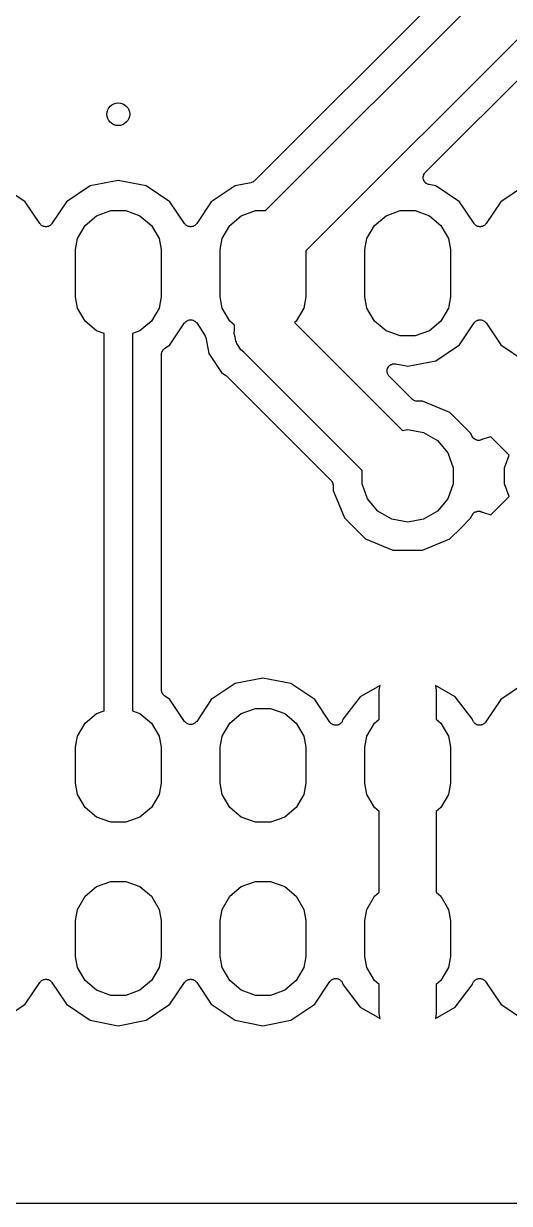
# Model space of a CAD drawing. Extents: x 106 to 188.7, y -135.7 to -88.7.
# Drawn here: x 150.74 to 159.26, y -135.71 to -115 of the extents above; entities that cross this region are included whole.
import ezdxf

# ---------------------------------------------------------------- set-up
doc = ezdxf.new("R2010")
doc.units = 0
doc.header["$MEASUREMENT"] = 0
doc.layers.add('BLACK', color=7, linetype='CONTINUOUS')

msp = doc.modelspace()

# ---------------------------------------------------------------- linework, layer by layer
at = {"layer": 'BLACK', "linetype": 'CONTINUOUS'}
for p, q in [((166.14, -106.405), (154.79, -117.756)), ((154.983, -118.28), (166.563, -106.701)), ((167.139, -107.539), (155.691, -118.987)), ((157.789, -117.608), (167.312, -108.084)), ((157.752, -117.686), (157.757, -117.669)), ((157.757, -117.669), (157.76, -117.651)), ((157.76, -117.651), (157.762, -117.648)), ((157.762, -117.648), (157.763, -117.644)), ((157.763, -117.644), (157.774, -117.629)), ((157.774, -117.629), (157.783, -117.614)), ((157.783, -117.614), (157.786, -117.611)), ((157.786, -117.611), (157.789, -117.608)), ((150.767, -118.123), (150.351, -117.845)), ((151.909, -117.845), (151.493, -118.123)), ((152.4, -117.748), (151.909, -117.845)), ((152.891, -117.845), (152.4, -117.748)), ((153.307, -118.123), (152.891, -117.845)), ((154.449, -117.845), (154.033, -118.123)), ((154.725, -117.79), (154.449, -117.845)), ((154.739, -117.785), (154.725, -117.79)), ((154.753, -117.781), (154.739, -117.785)), ((154.759, -117.777), (154.753, -117.781)), ((154.766, -117.774), (154.759, -117.777)), ((154.777, -117.764), (154.766, -117.774)), ((154.79, -117.756), (154.777, -117.764)), ((157.752, -117.69), (157.752, -117.686)), ((157.752, -117.695), (157.752, -117.69)), ((157.754, -117.712), (157.752, -117.695)), ((157.756, -117.73), (157.754, -117.712)), ((157.758, -117.734), (157.756, -117.73)), ((157.758, -117.738), (157.758, -117.734)), ((157.767, -117.754), (157.758, -117.738)), ((157.775, -117.77), (157.767, -117.754)), ((157.778, -117.773), (157.775, -117.77)), ((157.78, -117.777), (157.778, -117.773)), ((157.793, -117.789), (157.78, -117.777)), ((157.806, -117.801), (157.793, -117.789)), ((157.81, -117.803), (157.806, -117.801)), ((157.813, -117.806), (157.81, -117.803)), ((157.829, -117.812), (157.813, -117.806)), ((157.846, -117.82), (157.829, -117.812)), ((157.85, -117.82), (157.846, -117.82)), ((157.854, -117.822), (157.85, -117.82)), ((157.971, -117.845), (157.854, -117.822)), ((158.387, -118.123), (157.971, -117.845)), ((159.529, -117.845), (159.113, -118.123)), ((151.024, -118.508), (150.767, -118.123)), ((151.493, -118.123), (151.236, -118.508)), ((152.019, -118.371), (152.268, -118.28)), ((152.268, -118.28), (152.532, -118.28)), ((152.532, -118.28), (152.781, -118.371)), ((153.564, -118.508), (153.307, -118.123)), ((154.033, -118.123), (153.776, -118.508)), ((154.559, -118.371), (154.808, -118.28)), ((154.808, -118.28), (154.983, -118.28)), ((157.099, -118.371), (157.348, -118.28)), ((157.348, -118.28), (157.612, -118.28)), ((157.612, -118.28), (157.861, -118.371)), ((158.644, -118.508), (158.387, -118.123)), ((159.113, -118.123), (158.856, -118.508)), ((151.816, -118.541), (152.019, -118.371)), ((152.781, -118.371), (152.984, -118.541)), ((154.356, -118.541), (154.559, -118.371)), ((156.896, -118.541), (157.099, -118.371)), ((157.861, -118.371), (158.064, -118.541)), ((151.034, -118.518), (151.024, -118.508)), ((151.042, -118.529), (151.034, -118.518)), ((151.049, -118.534), (151.042, -118.529)), ((151.055, -118.54), (151.049, -118.534)), ((151.067, -118.546), (151.055, -118.54)), ((151.079, -118.554), (151.067, -118.546)), ((151.087, -118.556), (151.079, -118.554)), ((151.094, -118.559), (151.087, -118.556)), ((151.108, -118.561), (151.094, -118.559)), ((151.122, -118.564), (151.108, -118.561)), ((151.13, -118.563), (151.122, -118.564)), ((151.138, -118.564), (151.13, -118.563)), ((151.152, -118.561), (151.138, -118.564)), ((151.166, -118.559), (151.152, -118.561)), ((151.173, -118.556), (151.166, -118.559)), ((151.181, -118.554), (151.173, -118.556)), ((151.193, -118.546), (151.181, -118.554)), ((151.205, -118.54), (151.193, -118.546)), ((151.211, -118.534), (151.205, -118.54)), ((151.218, -118.529), (151.211, -118.534)), ((151.226, -118.518), (151.218, -118.529)), ((151.236, -118.508), (151.226, -118.518)), ((151.684, -118.77), (151.816, -118.541)), ((152.984, -118.541), (153.116, -118.77)), ((153.574, -118.518), (153.564, -118.508)), ((153.582, -118.529), (153.574, -118.518)), ((153.589, -118.534), (153.582, -118.529)), ((153.595, -118.54), (153.589, -118.534)), ((153.607, -118.546), (153.595, -118.54)), ((153.619, -118.554), (153.607, -118.546)), ((153.627, -118.556), (153.619, -118.554)), ((153.634, -118.559), (153.627, -118.556)), ((153.648, -118.561), (153.634, -118.559)), ((153.662, -118.564), (153.648, -118.561)), ((153.67, -118.563), (153.662, -118.564)), ((153.678, -118.564), (153.67, -118.563)), ((153.692, -118.561), (153.678, -118.564)), ((153.706, -118.559), (153.692, -118.561)), ((153.713, -118.556), (153.706, -118.559)), ((153.721, -118.554), (153.713, -118.556)), ((153.733, -118.546), (153.721, -118.554)), ((153.745, -118.54), (153.733, -118.546)), ((153.751, -118.534), (153.745, -118.54)), ((153.758, -118.529), (153.751, -118.534)), ((153.766, -118.518), (153.758, -118.529)), ((153.776, -118.508), (153.766, -118.518)), ((154.224, -118.77), (154.356, -118.541)), ((156.764, -118.77), (156.896, -118.541)), ((158.064, -118.541), (158.196, -118.77)), ((158.654, -118.518), (158.644, -118.508)), ((158.662, -118.529), (158.654, -118.518)), ((158.669, -118.534), (158.662, -118.529)), ((158.675, -118.54), (158.669, -118.534)), ((158.687, -118.546), (158.675, -118.54)), ((158.699, -118.554), (158.687, -118.546)), ((158.707, -118.556), (158.699, -118.554)), ((158.714, -118.559), (158.707, -118.556)), ((158.728, -118.561), (158.714, -118.559)), ((158.742, -118.564), (158.728, -118.561)), ((158.75, -118.563), (158.742, -118.564)), ((158.758, -118.564), (158.75, -118.563)), ((158.772, -118.561), (158.758, -118.564)), ((158.786, -118.559), (158.772, -118.561)), ((158.793, -118.556), (158.786, -118.559)), ((158.801, -118.554), (158.793, -118.556)), ((158.813, -118.546), (158.801, -118.554)), ((158.825, -118.54), (158.813, -118.546)), ((158.831, -118.534), (158.825, -118.54)), ((158.838, -118.529), (158.831, -118.534)), ((158.846, -118.518), (158.838, -118.529)), ((158.856, -118.508), (158.846, -118.518)), ((151.649, -118.965), (151.684, -118.77)), ((153.116, -118.77), (153.151, -118.965)), ((154.189, -118.965), (154.224, -118.77)), ((156.729, -118.965), (156.764, -118.77)), ((158.196, -118.77), (158.231, -118.965)), ((151.649, -119.795), (151.649, -118.965)), ((153.151, -118.965), (153.151, -119.795)), ((154.189, -119.795), (154.189, -118.965)), ((155.691, -118.987), (155.691, -119.795)), ((156.729, -119.795), (156.729, -118.965)), ((158.231, -118.965), (158.231, -119.795)), ((151.684, -119.99), (151.649, -119.795)), ((153.151, -119.795), (153.116, -119.99)), ((154.224, -119.99), (154.189, -119.795)), ((155.691, -119.795), (155.656, -119.99)), ((156.764, -119.99), (156.729, -119.795)), ((158.231, -119.795), (158.196, -119.99)), ((151.816, -120.219), (151.684, -119.99)), ((153.116, -119.99), (152.984, -120.219)), ((154.356, -120.219), (154.224, -119.99)), ((155.656, -119.99), (155.524, -120.219)), ((156.896, -120.219), (156.764, -119.99)), ((158.196, -119.99), (158.064, -120.219)), ((152.019, -120.389), (151.816, -120.219)), ((152.984, -120.219), (152.781, -120.389)), ((153.307, -120.637), (153.564, -120.252)), ((153.564, -120.252), (153.574, -120.242)), ((153.574, -120.242), (153.582, -120.231)), ((153.582, -120.231), (153.589, -120.226)), ((153.589, -120.226), (153.595, -120.22)), ((153.595, -120.22), (153.607, -120.214)), ((153.607, -120.214), (153.619, -120.206)), ((153.619, -120.206), (153.627, -120.204)), ((153.627, -120.204), (153.634, -120.201)), ((153.634, -120.201), (153.648, -120.199)), ((153.648, -120.199), (153.662, -120.196)), ((153.662, -120.196), (153.67, -120.197)), ((153.67, -120.197), (153.678, -120.196)), ((153.678, -120.196), (153.692, -120.199)), ((153.692, -120.199), (153.706, -120.201)), ((153.706, -120.201), (153.713, -120.204)), ((153.713, -120.204), (153.721, -120.206)), ((153.721, -120.206), (153.733, -120.214)), ((153.733, -120.214), (153.745, -120.22)), ((153.745, -120.22), (153.751, -120.226)), ((153.751, -120.226), (153.758, -120.231)), ((153.758, -120.231), (153.766, -120.242)), ((153.766, -120.242), (153.776, -120.252)), ((153.776, -120.252), (153.915, -120.461)), ((154.44, -120.289), (154.356, -120.219)), ((154.44, -120.374), (154.44, -120.289)), ((155.524, -120.219), (155.495, -120.244)), ((155.495, -120.244), (157.391, -122.139)), ((157.099, -120.389), (156.896, -120.219)), ((158.064, -120.219), (157.861, -120.389)), ((158.387, -120.637), (158.644, -120.252)), ((158.644, -120.252), (158.654, -120.242)), ((158.654, -120.242), (158.662, -120.231)), ((158.662, -120.231), (158.669, -120.226)), ((158.669, -120.226), (158.675, -120.22)), ((158.675, -120.22), (158.687, -120.214)), ((158.687, -120.214), (158.699, -120.206)), ((158.699, -120.206), (158.707, -120.204)), ((158.707, -120.204), (158.714, -120.201)), ((158.714, -120.201), (158.728, -120.199)), ((158.728, -120.199), (158.742, -120.196)), ((158.742, -120.196), (158.75, -120.197)), ((158.75, -120.197), (158.758, -120.196)), ((158.758, -120.196), (158.772, -120.199)), ((158.772, -120.199), (158.786, -120.201)), ((158.786, -120.201), (158.793, -120.204)), ((158.793, -120.204), (158.801, -120.206)), ((158.801, -120.206), (158.813, -120.214)), ((158.813, -120.214), (158.825, -120.22)), ((158.825, -120.22), (158.831, -120.226)), ((158.831, -120.226), (158.838, -120.231)), ((158.838, -120.231), (158.846, -120.242)), ((158.846, -120.242), (158.856, -120.252)), ((158.856, -120.252), (159.113, -120.637)), ((152.15, -120.437), (152.019, -120.389)), ((152.15, -127.063), (152.15, -120.437)), ((152.781, -120.389), (152.65, -120.437)), ((152.65, -120.437), (152.65, -127.063)), ((153.915, -120.461), (153.916, -120.464)), ((153.916, -120.464), (153.918, -120.466)), ((153.918, -120.466), (153.925, -120.484)), ((153.925, -120.484), (153.933, -120.501)), ((153.933, -120.501), (153.933, -120.504)), ((153.933, -120.504), (153.934, -120.507)), ((153.934, -120.507), (153.99, -120.789)), ((154.434, -120.44), (154.44, -120.374)), ((154.451, -120.504), (154.434, -120.44)), ((154.463, -120.57), (154.451, -120.504)), ((154.474, -120.589), (154.463, -120.57)), ((157.348, -120.48), (157.099, -120.389)), ((157.612, -120.48), (157.348, -120.48)), ((157.861, -120.389), (157.612, -120.48)), ((153.161, -120.787), (153.163, -120.769)), ((153.163, -120.769), (153.165, -120.765)), ((153.165, -120.765), (153.166, -120.761)), ((153.166, -120.761), (153.175, -120.745)), ((153.175, -120.745), (153.183, -120.729)), ((153.183, -120.729), (153.186, -120.726)), ((153.186, -120.726), (153.188, -120.723)), ((153.188, -120.723), (153.201, -120.711)), ((153.201, -120.711), (153.214, -120.699)), ((153.214, -120.699), (153.307, -120.637)), ((154.48, -120.611), (154.474, -120.589)), ((154.518, -120.665), (154.48, -120.611)), ((154.551, -120.722), (154.518, -120.665)), ((154.602, -120.765), (154.551, -120.722)), ((156.68, -122.843), (154.602, -120.765)), ((157.971, -120.915), (158.387, -120.637)), ((159.113, -120.637), (159.529, -120.915)), ((153.158, -120.804), (153.161, -120.787)), ((153.158, -126.696), (153.158, -120.804)), ((153.99, -120.789), (154.213, -121.123)), ((157.161, -121.002), (157.171, -120.991)), ((157.171, -120.991), (157.178, -120.988)), ((157.178, -120.988), (157.183, -120.984)), ((157.183, -120.984), (157.198, -120.979)), ((157.198, -120.979), (157.211, -120.972)), ((157.211, -120.972), (157.218, -120.972)), ((157.218, -120.972), (157.225, -120.97)), ((157.225, -120.97), (157.24, -120.97)), ((157.24, -120.97), (157.255, -120.969)), ((157.255, -120.969), (157.262, -120.97)), ((157.262, -120.97), (157.269, -120.97)), ((157.269, -120.97), (157.48, -121.012)), ((157.48, -121.012), (157.971, -120.915)), ((154.213, -121.123), (154.287, -121.172)), ((154.287, -121.172), (154.296, -121.181)), ((154.296, -121.181), (154.306, -121.188)), ((154.306, -121.188), (156.135, -123.016)), ((157.117, -121.092), (157.12, -121.077)), ((157.118, -121.099), (157.117, -121.092)), ((157.118, -121.106), (157.118, -121.099)), ((157.122, -121.121), (157.118, -121.106)), ((157.12, -121.077), (157.122, -121.062)), ((157.122, -121.062), (157.124, -121.056)), ((157.124, -121.136), (157.122, -121.121)), ((157.124, -121.056), (157.126, -121.049)), ((157.127, -121.142), (157.124, -121.136)), ((157.126, -121.049), (157.134, -121.036)), ((157.129, -121.149), (157.127, -121.142)), ((157.138, -121.161), (157.129, -121.149)), ((157.134, -121.036), (157.14, -121.022)), ((157.145, -121.175), (157.138, -121.161)), ((157.14, -121.022), (157.145, -121.017)), ((157.145, -121.017), (157.149, -121.011)), ((157.15, -121.179), (157.145, -121.175)), ((157.149, -121.011), (157.161, -121.002)), ((157.154, -121.185), (157.15, -121.179)), ((157.56, -121.591), (157.154, -121.185)), ((157.565, -121.594), (157.56, -121.591)), ((157.568, -121.598), (157.565, -121.594)), ((157.583, -121.607), (157.568, -121.598)), ((157.596, -121.616), (157.583, -121.607)), ((157.602, -121.618), (157.596, -121.616)), ((157.607, -121.62), (157.602, -121.618)), ((157.623, -121.623), (157.607, -121.62)), ((157.639, -121.628), (157.623, -121.623)), ((157.645, -121.627), (157.639, -121.628)), ((157.65, -121.628), (157.645, -121.627)), ((157.74, -121.628), (157.65, -121.628)), ((158.221, -121.827), (157.74, -121.628)), ((158.412, -122.018), (158.221, -121.827)), ((158.589, -122.195), (158.412, -122.018)), ((158.412, -122.018), (158.412, -122.018)), ((157.391, -122.139), (157.48, -122.124)), ((157.48, -122.124), (157.758, -122.173)), ((157.758, -122.173), (158.002, -122.314)), ((158.606, -122.237), (158.589, -122.195)), ((158.002, -122.314), (158.184, -122.53)), ((158.617, -122.254), (158.606, -122.237)), ((158.627, -122.271), (158.617, -122.254)), ((158.629, -122.272), (158.627, -122.271)), ((158.63, -122.275), (158.629, -122.272)), ((158.646, -122.286), (158.63, -122.275)), ((158.661, -122.299), (158.646, -122.286)), ((158.663, -122.3), (158.661, -122.299)), ((158.665, -122.301), (158.663, -122.3)), ((158.684, -122.307), (158.665, -122.301)), ((158.702, -122.314), (158.684, -122.307)), ((158.705, -122.314), (158.702, -122.314)), ((158.707, -122.315), (158.705, -122.314)), ((158.727, -122.314), (158.707, -122.315)), ((158.746, -122.314), (158.727, -122.314)), ((158.749, -122.313), (158.746, -122.314)), ((158.751, -122.313), (158.749, -122.313)), ((158.769, -122.305), (158.751, -122.313)), ((158.788, -122.298), (158.769, -122.305)), ((158.79, -122.297), (158.788, -122.298)), ((158.792, -122.296), (158.79, -122.297)), ((158.794, -122.294), (158.792, -122.296)), ((158.936, -122.251), (158.794, -122.294)), ((159.26, -122.575), (158.936, -122.251)), ((158.184, -122.53), (158.28, -122.795)), ((159.18, -122.795), (159.26, -122.575)), ((156.68, -123.077), (156.68, -122.843)), ((158.28, -122.795), (158.28, -123.077)), ((159.18, -123.077), (159.18, -122.795)), ((156.135, -123.016), (156.138, -123.021)), ((156.138, -123.021), (156.142, -123.024)), ((156.142, -123.024), (156.151, -123.039)), ((156.151, -123.039), (156.16, -123.052)), ((156.16, -123.052), (156.162, -123.058)), ((156.162, -123.058), (156.164, -123.063)), ((156.164, -123.063), (156.167, -123.079)), ((156.167, -123.079), (156.172, -123.095)), ((156.172, -123.095), (156.171, -123.101)), ((156.171, -123.101), (156.172, -123.106)), ((156.172, -123.106), (156.172, -123.196)), ((156.172, -123.196), (156.371, -123.677)), ((156.776, -123.342), (156.68, -123.077)), ((158.28, -123.077), (158.184, -123.342)), ((159.26, -123.297), (159.18, -123.077)), ((156.958, -123.558), (156.776, -123.342)), ((158.184, -123.342), (158.002, -123.558)), ((158.936, -123.621), (159.26, -123.297)), ((156.371, -123.677), (156.739, -124.045)), ((157.202, -123.699), (156.958, -123.558)), ((158.002, -123.558), (157.758, -123.699)), ((158.412, -123.854), (158.589, -123.677)), ((158.589, -123.677), (158.606, -123.635)), ((158.606, -123.635), (158.615, -123.621)), ((158.615, -123.621), (158.623, -123.606)), ((158.623, -123.606), (158.627, -123.603)), ((158.627, -123.603), (158.63, -123.598)), ((158.63, -123.598), (158.643, -123.588)), ((158.643, -123.588), (158.655, -123.577)), ((158.655, -123.577), (158.66, -123.574)), ((158.66, -123.574), (158.665, -123.571)), ((158.665, -123.571), (158.681, -123.566)), ((158.681, -123.566), (158.696, -123.56)), ((158.696, -123.56), (158.702, -123.559)), ((158.702, -123.559), (158.707, -123.558)), ((158.707, -123.558), (158.724, -123.559)), ((158.724, -123.559), (158.74, -123.558)), ((158.74, -123.558), (158.745, -123.559)), ((158.745, -123.559), (158.751, -123.56)), ((158.751, -123.56), (158.766, -123.566)), ((158.766, -123.566), (158.782, -123.571)), ((158.782, -123.571), (158.787, -123.574)), ((158.787, -123.574), (158.792, -123.577)), ((158.792, -123.577), (158.793, -123.577)), ((158.793, -123.577), (158.936, -123.621)), ((157.48, -123.748), (157.202, -123.699)), ((157.758, -123.699), (157.48, -123.748)), ((158.221, -124.045), (158.412, -123.854)), ((158.412, -123.854), (158.412, -123.854)), ((156.739, -124.045), (157.22, -124.244)), ((157.74, -124.244), (158.221, -124.045)), ((157.22, -124.244), (157.74, -124.244)), ((154.449, -126.585), (154.033, -126.863)), ((154.94, -126.487), (154.449, -126.585)), ((155.431, -126.585), (154.94, -126.487)), ((155.847, -126.863), (155.431, -126.585)), ((159.529, -126.585), (159.113, -126.863)), ((153.161, -126.713), (153.158, -126.696)), ((153.163, -126.731), (153.161, -126.713)), ((153.165, -126.735), (153.163, -126.731)), ((153.166, -126.739), (153.165, -126.735)), ((153.175, -126.755), (153.166, -126.739)), ((153.183, -126.771), (153.175, -126.755)), ((153.186, -126.774), (153.183, -126.771)), ((153.188, -126.777), (153.186, -126.774)), ((153.201, -126.789), (153.188, -126.777)), ((153.214, -126.801), (153.201, -126.789)), ((156.995, -126.616), (156.648, -126.815)), ((156.98, -126.702), (156.995, -126.616)), ((156.98, -127.21), (156.98, -126.702)), ((158.312, -126.815), (157.965, -126.616)), ((157.965, -126.616), (157.98, -126.702)), ((157.98, -126.702), (157.98, -127.21)), ((153.307, -126.863), (153.214, -126.801)), ((153.564, -127.248), (153.307, -126.863)), ((154.033, -126.863), (153.776, -127.248)), ((156.113, -127.261), (155.847, -126.863)), ((156.648, -126.815), (156.346, -127.206)), ((158.614, -127.206), (158.312, -126.815)), ((159.113, -126.863), (158.847, -127.261)), ((151.817, -127.28), (152.019, -127.11)), ((152.019, -127.11), (152.15, -127.063)), ((152.65, -127.063), (152.781, -127.11)), ((152.781, -127.11), (152.983, -127.28)), ((154.357, -127.28), (154.559, -127.11)), ((154.559, -127.11), (154.808, -127.02)), ((154.808, -127.02), (155.072, -127.02)), ((155.072, -127.02), (155.321, -127.11)), ((155.321, -127.11), (155.523, -127.28)), ((156.346, -127.206), (156.341, -127.224)), ((158.619, -127.224), (158.614, -127.206)), ((151.684, -127.51), (151.817, -127.28)), ((152.983, -127.28), (153.116, -127.51)), ((153.574, -127.258), (153.564, -127.248)), ((153.582, -127.269), (153.574, -127.258)), ((153.589, -127.274), (153.582, -127.269)), ((153.595, -127.28), (153.589, -127.274)), ((153.607, -127.286), (153.595, -127.28)), ((153.619, -127.294), (153.607, -127.286)), ((153.627, -127.296), (153.619, -127.294)), ((153.634, -127.3), (153.627, -127.296)), ((153.648, -127.301), (153.634, -127.3)), ((153.662, -127.304), (153.648, -127.301)), ((153.67, -127.304), (153.662, -127.304)), ((153.678, -127.304), (153.67, -127.304)), ((153.692, -127.301), (153.678, -127.304)), ((153.706, -127.3), (153.692, -127.301)), ((153.713, -127.296), (153.706, -127.3)), ((153.721, -127.294), (153.713, -127.296)), ((153.733, -127.286), (153.721, -127.294)), ((153.745, -127.28), (153.733, -127.286)), ((153.751, -127.274), (153.745, -127.28)), ((153.758, -127.269), (153.751, -127.274)), ((153.766, -127.258), (153.758, -127.269)), ((153.776, -127.248), (153.766, -127.258)), ((154.224, -127.51), (154.357, -127.28)), ((155.523, -127.28), (155.656, -127.51)), ((156.121, -127.27), (156.113, -127.261)), ((156.128, -127.28), (156.121, -127.27)), ((156.137, -127.286), (156.128, -127.28)), ((156.143, -127.293), (156.137, -127.286)), ((156.154, -127.298), (156.143, -127.293)), ((156.164, -127.305), (156.154, -127.298)), ((156.174, -127.308), (156.164, -127.305)), ((156.183, -127.312), (156.174, -127.308)), ((156.195, -127.314), (156.183, -127.312)), ((156.207, -127.317), (156.195, -127.314)), ((156.217, -127.316), (156.207, -127.317)), ((156.227, -127.317), (156.217, -127.316)), ((156.239, -127.314), (156.227, -127.317)), ((156.251, -127.313), (156.239, -127.314)), ((156.26, -127.309), (156.251, -127.313)), ((156.27, -127.307), (156.26, -127.309)), ((156.28, -127.3), (156.27, -127.307)), ((156.291, -127.295), (156.28, -127.3)), ((156.298, -127.288), (156.291, -127.295)), ((156.306, -127.282), (156.298, -127.288)), ((156.314, -127.272), (156.306, -127.282)), ((156.322, -127.264), (156.314, -127.272)), ((156.327, -127.255), (156.322, -127.264)), ((156.332, -127.247), (156.327, -127.255)), ((156.336, -127.235), (156.332, -127.247)), ((156.341, -127.224), (156.336, -127.235)), ((156.764, -127.51), (156.897, -127.28)), ((156.897, -127.28), (156.98, -127.21)), ((157.98, -127.21), (158.063, -127.28)), ((158.063, -127.28), (158.196, -127.51)), ((158.624, -127.235), (158.619, -127.224)), ((158.628, -127.247), (158.624, -127.235)), ((158.633, -127.255), (158.628, -127.247)), ((158.638, -127.264), (158.633, -127.255)), ((158.646, -127.272), (158.638, -127.264)), ((158.654, -127.282), (158.646, -127.272)), ((158.662, -127.288), (158.654, -127.282)), ((158.669, -127.295), (158.662, -127.288)), ((158.68, -127.3), (158.669, -127.295)), ((158.69, -127.307), (158.68, -127.3)), ((158.7, -127.309), (158.69, -127.307)), ((158.709, -127.313), (158.7, -127.309)), ((158.721, -127.314), (158.709, -127.313)), ((158.733, -127.317), (158.721, -127.314)), ((158.743, -127.316), (158.733, -127.317)), ((158.753, -127.317), (158.743, -127.316)), ((158.765, -127.314), (158.753, -127.317)), ((158.777, -127.312), (158.765, -127.314)), ((158.786, -127.308), (158.777, -127.312)), ((158.796, -127.305), (158.786, -127.308)), ((158.806, -127.298), (158.796, -127.305)), ((158.817, -127.293), (158.806, -127.298)), ((158.823, -127.286), (158.817, -127.293)), ((158.832, -127.28), (158.823, -127.286)), ((158.839, -127.27), (158.832, -127.28)), ((158.847, -127.261), (158.839, -127.27)), ((151.65, -127.704), (151.684, -127.51)), ((153.116, -127.51), (153.15, -127.704)), ((154.19, -127.704), (154.224, -127.51)), ((155.656, -127.51), (155.69, -127.704)), ((156.73, -127.704), (156.764, -127.51)), ((158.196, -127.51), (158.23, -127.704)), ((151.65, -128.336), (151.65, -127.704)), ((153.15, -127.704), (153.15, -128.336)), ((154.19, -128.336), (154.19, -127.704)), ((155.69, -127.704), (155.69, -128.336)), ((156.73, -128.336), (156.73, -127.704)), ((158.23, -127.704), (158.23, -128.336)), ((151.684, -128.53), (151.65, -128.336)), ((153.15, -128.336), (153.116, -128.53)), ((154.224, -128.53), (154.19, -128.336)), ((155.69, -128.336), (155.656, -128.53)), ((156.764, -128.53), (156.73, -128.336)), ((158.23, -128.336), (158.196, -128.53)), ((151.817, -128.76), (151.684, -128.53)), ((153.116, -128.53), (152.983, -128.76)), ((154.357, -128.76), (154.224, -128.53)), ((155.656, -128.53), (155.523, -128.76)), ((156.897, -128.76), (156.764, -128.53)), ((158.196, -128.53), (158.063, -128.76)), ((152.019, -128.93), (151.817, -128.76)), ((152.983, -128.76), (152.781, -128.93)), ((154.559, -128.93), (154.357, -128.76)), ((155.523, -128.76), (155.321, -128.93)), ((156.98, -128.83), (156.897, -128.76)), ((156.98, -130.25), (156.98, -128.83)), ((158.063, -128.76), (157.98, -128.83)), ((157.98, -128.83), (157.98, -130.25)), ((152.268, -129.02), (152.019, -128.93)), ((152.532, -129.02), (152.268, -129.02)), ((152.781, -128.93), (152.532, -129.02)), ((154.808, -129.02), (154.559, -128.93)), ((155.072, -129.02), (154.808, -129.02)), ((155.321, -128.93), (155.072, -129.02)), ((152.019, -130.15), (152.268, -130.06)), ((152.268, -130.06), (152.532, -130.06)), ((152.532, -130.06), (152.781, -130.15)), ((154.559, -130.15), (154.808, -130.06)), ((154.808, -130.06), (155.072, -130.06)), ((155.072, -130.06), (155.321, -130.15)), ((151.817, -130.32), (152.019, -130.15)), ((152.781, -130.15), (152.983, -130.32)), ((154.357, -130.32), (154.559, -130.15)), ((155.321, -130.15), (155.523, -130.32)), ((156.897, -130.32), (156.98, -130.25)), ((157.98, -130.25), (158.063, -130.32)), ((151.684, -130.55), (151.817, -130.32)), ((152.983, -130.32), (153.116, -130.55)), ((154.224, -130.55), (154.357, -130.32)), ((155.523, -130.32), (155.656, -130.55)), ((156.764, -130.55), (156.897, -130.32)), ((158.063, -130.32), (158.196, -130.55)), ((151.65, -130.744), (151.684, -130.55)), ((153.116, -130.55), (153.15, -130.744)), ((154.19, -130.744), (154.224, -130.55)), ((155.656, -130.55), (155.69, -130.744)), ((156.73, -130.744), (156.764, -130.55)), ((158.196, -130.55), (158.23, -130.744)), ((151.65, -131.376), (151.65, -130.744)), ((153.15, -130.744), (153.15, -131.376)), ((154.19, -131.376), (154.19, -130.744)), ((155.69, -130.744), (155.69, -131.376)), ((156.73, -131.376), (156.73, -130.744)), ((158.23, -130.744), (158.23, -131.376)), ((151.684, -131.57), (151.65, -131.376)), ((153.15, -131.376), (153.116, -131.57)), ((154.224, -131.57), (154.19, -131.376)), ((155.69, -131.376), (155.656, -131.57)), ((156.764, -131.57), (156.73, -131.376)), ((158.23, -131.376), (158.196, -131.57)), ((151.817, -131.8), (151.684, -131.57)), ((153.116, -131.57), (152.983, -131.8)), ((154.357, -131.8), (154.224, -131.57)), ((155.656, -131.57), (155.523, -131.8)), ((156.195, -131.766), (156.207, -131.763)), ((156.207, -131.763), (156.217, -131.764)), ((156.217, -131.764), (156.227, -131.763)), ((156.227, -131.763), (156.239, -131.766)), ((156.897, -131.8), (156.764, -131.57)), ((158.196, -131.57), (158.063, -131.8)), ((158.721, -131.766), (158.733, -131.763)), ((158.733, -131.763), (158.743, -131.764)), ((158.743, -131.764), (158.753, -131.763)), ((158.753, -131.763), (158.765, -131.766)), ((150.767, -132.217), (151.024, -131.832)), ((151.024, -131.832), (151.034, -131.822)), ((151.034, -131.822), (151.042, -131.811)), ((151.042, -131.811), (151.049, -131.806)), ((151.049, -131.806), (151.055, -131.8)), ((151.055, -131.8), (151.067, -131.794)), ((151.067, -131.794), (151.079, -131.786)), ((151.079, -131.786), (151.087, -131.784)), ((151.087, -131.784), (151.094, -131.78)), ((151.094, -131.78), (151.108, -131.779)), ((151.108, -131.779), (151.122, -131.776)), ((151.122, -131.776), (151.13, -131.776)), ((151.13, -131.776), (151.138, -131.776)), ((151.138, -131.776), (151.152, -131.779)), ((151.152, -131.779), (151.166, -131.78)), ((151.166, -131.78), (151.173, -131.784)), ((151.173, -131.784), (151.181, -131.786)), ((151.181, -131.786), (151.193, -131.794)), ((151.193, -131.794), (151.205, -131.8)), ((151.205, -131.8), (151.211, -131.806)), ((151.211, -131.806), (151.218, -131.811)), ((151.218, -131.811), (151.226, -131.822)), ((151.226, -131.822), (151.236, -131.832)), ((151.236, -131.832), (151.493, -132.217)), ((152.019, -131.97), (151.817, -131.8)), ((152.268, -132.06), (152.019, -131.97)), ((152.781, -131.97), (152.532, -132.06)), ((152.983, -131.8), (152.781, -131.97)), ((153.307, -132.217), (153.564, -131.832)), ((153.564, -131.832), (153.574, -131.822)), ((153.574, -131.822), (153.582, -131.811)), ((153.582, -131.811), (153.589, -131.806)), ((153.589, -131.806), (153.595, -131.8)), ((153.595, -131.8), (153.607, -131.794)), ((153.607, -131.794), (153.619, -131.786)), ((153.619, -131.786), (153.627, -131.784)), ((153.627, -131.784), (153.634, -131.78)), ((153.634, -131.78), (153.648, -131.779)), ((153.648, -131.779), (153.662, -131.776)), ((153.662, -131.776), (153.67, -131.776)), ((153.67, -131.776), (153.678, -131.776)), ((153.678, -131.776), (153.692, -131.779)), ((153.692, -131.779), (153.706, -131.78)), ((153.706, -131.78), (153.713, -131.784)), ((153.713, -131.784), (153.721, -131.786)), ((153.721, -131.786), (153.733, -131.794)), ((153.733, -131.794), (153.745, -131.8)), ((153.745, -131.8), (153.751, -131.806)), ((153.751, -131.806), (153.758, -131.811)), ((153.758, -131.811), (153.766, -131.822)), ((153.766, -131.822), (153.776, -131.832)), ((153.776, -131.832), (154.033, -132.217)), ((154.559, -131.97), (154.357, -131.8)), ((154.808, -132.06), (154.559, -131.97)), ((155.321, -131.97), (155.072, -132.06)), ((155.523, -131.8), (155.321, -131.97)), ((155.847, -132.217), (156.113, -131.819)), ((156.113, -131.819), (156.121, -131.81)), ((156.121, -131.81), (156.128, -131.8)), ((156.128, -131.8), (156.137, -131.794)), ((156.137, -131.794), (156.143, -131.787)), ((156.143, -131.787), (156.154, -131.782)), ((156.154, -131.782), (156.164, -131.775)), ((156.164, -131.775), (156.174, -131.772)), ((156.174, -131.772), (156.183, -131.768)), ((156.183, -131.768), (156.195, -131.766)), ((156.239, -131.766), (156.251, -131.767)), ((156.251, -131.767), (156.26, -131.771)), ((156.26, -131.771), (156.27, -131.773)), ((156.27, -131.773), (156.28, -131.78)), ((156.28, -131.78), (156.291, -131.785)), ((156.291, -131.785), (156.298, -131.792)), ((156.298, -131.792), (156.306, -131.798)), ((156.306, -131.798), (156.314, -131.808)), ((156.314, -131.808), (156.322, -131.816)), ((156.322, -131.816), (156.327, -131.825)), ((156.327, -131.825), (156.332, -131.833)), ((156.332, -131.833), (156.336, -131.845)), ((156.336, -131.845), (156.341, -131.856)), ((156.341, -131.856), (156.346, -131.874)), ((156.346, -131.874), (156.648, -132.265)), ((156.98, -131.87), (156.897, -131.8)), ((156.98, -132.378), (156.98, -131.87)), ((158.063, -131.8), (157.98, -131.87)), ((157.98, -131.87), (157.98, -132.378)), ((158.312, -132.265), (158.614, -131.874)), ((158.614, -131.874), (158.619, -131.856)), ((158.619, -131.856), (158.624, -131.845)), ((158.624, -131.845), (158.628, -131.833)), ((158.628, -131.833), (158.633, -131.825)), ((158.633, -131.825), (158.638, -131.816)), ((158.638, -131.816), (158.646, -131.808)), ((158.646, -131.808), (158.654, -131.798)), ((158.654, -131.798), (158.662, -131.792)), ((158.662, -131.792), (158.669, -131.785)), ((158.669, -131.785), (158.68, -131.78)), ((158.68, -131.78), (158.69, -131.773)), ((158.69, -131.773), (158.7, -131.771)), ((158.7, -131.771), (158.709, -131.767)), ((158.709, -131.767), (158.721, -131.766)), ((158.765, -131.766), (158.777, -131.768)), ((158.777, -131.768), (158.786, -131.772)), ((158.786, -131.772), (158.796, -131.775)), ((158.796, -131.775), (158.806, -131.782)), ((158.806, -131.782), (158.817, -131.787)), ((158.817, -131.787), (158.823, -131.794)), ((158.823, -131.794), (158.832, -131.8)), ((158.832, -131.8), (158.839, -131.81)), ((158.839, -131.81), (158.847, -131.819)), ((158.847, -131.819), (159.113, -132.217)), ((152.532, -132.06), (152.268, -132.06)), ((155.072, -132.06), (154.808, -132.06)), ((150.351, -132.495), (150.767, -132.217)), ((151.493, -132.217), (151.909, -132.495)), ((152.891, -132.495), (153.307, -132.217)), ((154.033, -132.217), (154.449, -132.495)), ((155.431, -132.495), (155.847, -132.217)), ((156.648, -132.265), (156.995, -132.464)), ((156.995, -132.464), (156.98, -132.378)), ((157.965, -132.464), (158.312, -132.265)), ((157.98, -132.378), (157.965, -132.464)), ((159.113, -132.217), (159.529, -132.495)), ((151.909, -132.495), (152.4, -132.593)), ((152.4, -132.593), (152.891, -132.495)), ((154.449, -132.495), (154.94, -132.593)), ((154.94, -132.593), (155.431, -132.495)), ((187.93, -135.713), (106.74, -135.713))]:
    msp.add_line(p, q, dxfattribs=at)
at = {"layer": 'BLACK'}
msp.add_circle((152.4, -116.586), 0.2, dxfattribs=at)

doc.saveas('drawing.dxf')
